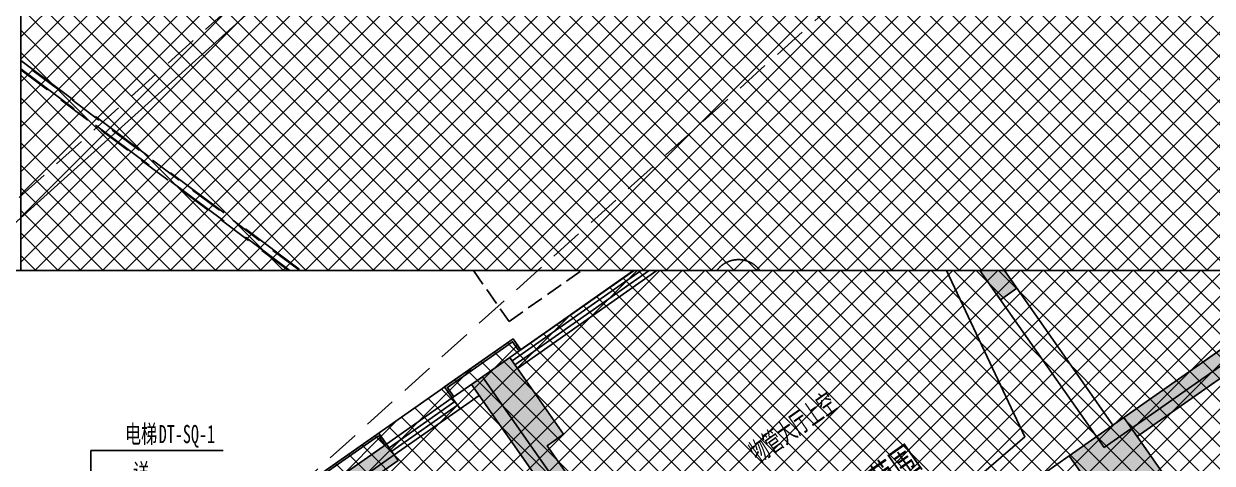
# Model space of a CAD drawing. Header units: millimetres. Extents: x 12325263 to 13848842, y -1463133 to 573208.
# Drawn here: x 12504288 to 12522048, y -618989 to -612421 of the extents above; entities that cross this region are included whole.
import ezdxf
from ezdxf.xclip import XClip

# ---------------------------------------------------------------- set-up
doc = ezdxf.new("R2010")
doc.units = ezdxf.units.MM
doc.header["$LTSCALE"] = 1000
doc.header["$XCLIPFRAME"] = 0
for name, pattern in [('11# 首层平面图(售)$0$$0$DASH', [0.35, 0.25, -0.1]), ('11#楼二层平面图(售)$0$ACAD_ISO02W100', [15, 12, -3]), ('ACAD_ISO02W100', [15, 12, -3]), ('BZX415$0$5、6#楼首层平面图$0$DASH', [0.35, 0.25, -0.1]), ('DASHED2', [0.375, 0.25, -0.125])]:
    doc.linetypes.add(name, pattern=pattern)
for name, color, linetype in [('11#楼二层平面图(售)$0$投影线', 6, '11#楼二层平面图(售)$0$ACAD_ISO02W100'), ('20210909 佛山秀台首层拼合$0$首二层+地下室_04(1)$0$2F$0$A-ANNO-TEXT', 7, 'Continuous'), ('A-ANNO-IDEN', 2, 'Continuous'), ('A-ANNO-TEXT', 7, 'Continuous'), ('A-WALL-PATT', 8, 'Continuous'), ('BZX415$0$56号楼首层墙柱$0$0q-柱0', 4, 'Continuous'), ('BZX415$0$56号楼首层墙柱$0$0q-柱填充', 8, 'Continuous'), ('BZX415$0$5、6#楼首层平面图$0$5、6#楼首层平面图$0$L-石材', 160, 'Continuous'), ('BZX415$0$5、6#楼首层平面图$0$STAIR', 2, 'Continuous'), ('BZX415$0$5、6#楼首层平面图$0$WALL', 4, 'Continuous'), ('BZX415$0$5、6#楼首层平面图$0$WINDOW', 2, 'Continuous'), ('BZX415$0$5、6#楼首层平面图$0$二层连廊轮廓$0$0000-二层连廊', 150, 'Continuous'), ('BZX415$0$5、6#楼首层平面图$0$首二层+地下室_04(1)$0$5#1$0$5、6#楼首层平面图$0$DIM_SYMB', 3, 'Continuous'), ('CURTWALL', 2, 'Continuous'), ('PUB_HATCH', 8, 'Continuous'), ('s-首层组合pm$0$13-J-地下室柱$0$G-RCZ-CONLine', 4, 'Continuous'), ('s-首层组合pm$0$hs$0$首二层+地下室_04(1)$0$0F$0$12#楼首层平面图$0$CURTWALL', 2, 'Continuous'), ('WALL', 5, 'Continuous'), ('投影线', 6, 'ACAD_ISO02W100'), ('首二层+地下室_04(1)$0$1#1F$0$1#楼首层平面图$0$1#楼首层平面图$0$CURTWALL', 2, 'Continuous')]:
    doc.layers.add(name, color=color, linetype=linetype)
doc.layers.add('20230727修改', color=6, linetype='Continuous', plot=False)
doc.styles.add('20210909 佛山秀台首层拼合$0$首二层+地下室_04(1)$0$2F$0$TITXV', font='', dxfattribs={"width": 0.7})
doc.styles.add('BZX415$0$5、6#楼首层平面图$0$首二层+地下室_04(1)$0$5#1$0$5、6#楼首层平面图$0$_TCH_DIM', font='SIMPLEX', dxfattribs={"bigfont": 'GBCBIG'})
doc.styles.add('宋体', font='', dxfattribs={"width": 0.65})
doc.styles.get('20210909 佛山秀台首层拼合$0$首二层+地下室_04(1)$0$2F$0$TITXV').set_extended_font_data('SimSun')
doc.styles.get('宋体').set_extended_font_data('SimSun')

# ---------------------------------------------------------------- blocks, each defined once
blk = doc.blocks.new('A$C3A5F05FE')
at = {"color": 8, "linetype": '11# 首层平面图(售)$0$$0$DASH', "ltscale": 4}
for points in [[(70393.1, 58615), (76020.5, 52989.9), (92642.8, 44567.6), (99048.4, 46264.6)], [(70322.4, 58544.3), (75961.1, 52907.9), (92631.5, 44461.2), (99091.3, 46172.5)]]:
    blk.add_lwpolyline(points, dxfattribs=at)
at = {"layer": 's-首层组合pm$0$13-J-地下室柱$0$G-RCZ-CONLine', "color": 252}
blk.add_circle((88034, 51081.7), 400, dxfattribs=at)
blk = doc.blocks.new('asdfadgf')
at = {"layer": '投影线', "linetype": 'DASHED2', "ltscale": 2}
for points in [[(23530, -12835), (16614, -13424), (1701, -2251), (-3241, 4796)], [(23530, -12936), (16584, -13527), (1628, -2322), (-3323, 4738)]]:
    blk.add_lwpolyline(points, dxfattribs=at)
blk = doc.blocks.new('asdfaggagBZX415$0$56号楼首层墙柱')
at = {"layer": 'BZX415$0$56号楼首层墙柱$0$0q-柱填充'}
h = blk.add_hatch(color=256, dxfattribs=at)
h.dxf.hatch_style = 1
h.paths.add_polyline_path([(-1800, 1800), (-1800, 1200), (-2400, 1200), (-2400, 700), (-1800, 700), (-1800, -2500), (-1500, -2500), (-1500, 1800)])
h = blk.add_hatch(color=256, dxfattribs=at)
h.dxf.hatch_style = 1
h.paths.add_polyline_path([(-10550, 1000), (-14950, 1000), (-14950, 300), (-14150, 300), (-14150, 700), (-10550, 700)])
h = blk.add_hatch(color=256, dxfattribs=at)
h.dxf.hatch_style = 1
h.paths.add_polyline_path([(-9000, 1000), (-9000, -2700), (-8600, -2700), (-8600, -400), (-8300, -400), (-8300, 1000)])
h = blk.add_hatch(color=256, dxfattribs=at)
h.dxf.hatch_style = 1
h.paths.add_polyline_path([(-2300, -6300), (-2300, -5000), (9050, -5000), (9050, -4550), (9550, -4550), (9550, -5000), (11350, -5000), (11350, -5350), (2250, -5350), (2250, -6000), (1550, -6000), (1550, -5350), (-1300, -5350), (-1300, -6300)])
at = {"layer": 'BZX415$0$56号楼首层墙柱$0$0q-柱0'}
for points in [[(-1800, 1800), (-1800, 1200), (-2400, 1200), (-2400, 700), (-1800, 700), (-1800, -2500), (-1500, -2500), (-1500, 1800)], [(-10550, 1000), (-14950, 1000), (-14950, 300), (-14150, 300), (-14150, 700), (-10550, 700)], [(-9000, 1000), (-9000, -2700), (-8600, -2700), (-8600, -400), (-8300, -400), (-8300, 1000)], [(-2300, -6300), (-2300, -5000), (9050, -5000), (9050, -4550), (9550, -4550), (9550, -5000), (11350, -5000), (11350, -5350), (2250, -5350), (2250, -6000), (1550, -6000), (1550, -5350), (-1300, -5350), (-1300, -6300)]]:
    blk.add_lwpolyline(points, close=True, dxfattribs=at)
blk = doc.blocks.new('asdfaggagBZX415$0$5、6#楼首层平面图$0$56$0$6#楼标准层平面$0$$TCHSYS$WIN2D')
for p, q in [((-0.5, 0.5), (0.5, 0.5)), ((-0.5, 0.5), (-0.5, -0.5)), ((0.5, 0.5), (0.5, -0.5)), ((0.5, 0.167), (-0.5, 0.167)), ((0.5, -0.167), (-0.5, -0.167)), ((-0.5, -0.5), (0.5, -0.5))]:
    blk.add_line(p, q)
blk = doc.blocks.new('asdfaggagghrth')
at = {"layer": '11#楼二层平面图(售)$0$投影线'}
blk.add_lwpolyline([(-1300, -5350), (-1300, -5000)], dxfattribs=at)
at = {"layer": 'BZX415$0$5、6#楼首层平面图$0$5、6#楼首层平面图$0$L-石材', "ltscale": 0.5}
for p, q in [((-8100, 1200), (-9350, 1200)), ((-9350, 1200), (-9350, 1000)), ((-8100, 1000), (-8100, 1200))]:
    blk.add_line(p, q, dxfattribs=at)
for points in [[(-10550, 1000), (-10550, 1200), (-14950, 1200), (-14950, 1000)], [(-10580, 1000), (-10580, 1170), (-14920, 1170), (-14920, 1000)], [(-8130, 1000), (-8130, 1170), (-9320, 1170), (-9320, 1000)]]:
    blk.add_lwpolyline(points, dxfattribs=at)
at = {"layer": 'BZX415$0$5、6#楼首层平面图$0$STAIR'}
blk.add_line((-8100, 1000), (-2600, 1000), dxfattribs=at)
at = {"layer": 'BZX415$0$5、6#楼首层平面图$0$WALL'}
for p, q in [((-10550, 1000), (-14950, 1000)), ((-10550, 800), (-10550, 1000)), ((-8800, 1000), (-9350, 1000)), ((-9350, 1000), (-9350, 800)), ((-8800, 1000), (-8800, -2600)), ((-14750, 800), (-10550, 800)), ((-9350, 800), (-9000, 800)), ((-9000, 800), (-9000, -2500)), ((-1800, 100), (-1800, -5200)), ((-1500, 0), (-1500, -5000)), ((-1500, -5000), (1950, -5000)), ((-1800, -5200), (1850, -5200))]:
    blk.add_line(p, q, dxfattribs=at)
at = {"layer": 'BZX415$0$5、6#楼首层平面图$0$二层连廊轮廓$0$0000-二层连廊', "color": 8, "linetype": 'BZX415$0$5、6#楼首层平面图$0$DASH'}
blk.add_lwpolyline([(6596, 3870), (6595, 12050), (-624, 12050, 0.20282), (-2462, 11395), (-7237, 6620, 0.198908), (-7999, 4781), (-7999, 1450), (-2550, 1450), (-2550, 4400), (6596, 4400)], format="xyb", dxfattribs=at)
at = {"layer": 'BZX415$0$5、6#楼首层平面图$0$首二层+地下室_04(1)$0$5#1$0$5、6#楼首层平面图$0$DIM_SYMB', "color": 7}
blk.add_lwpolyline([(-8800, -5000), (-2675, -4387), (-1800, 700)], dxfattribs=at)
at = {"layer": 'CURTWALL', "linetype": 'ByBlock'}
for p, q in [((-8300, 1004), (-2400, 1005)), ((-8300, 1004), (-8300, 804)), ((-8300, 938), (-2400, 939)), ((-8300, 871), (-2400, 872)), ((-8300, 804), (-2400, 805))]:
    blk.add_line(p, q, dxfattribs=at)
at = {"layer": 'WALL', "linetype": 'ByBlock'}
for p, q in [((-8400, -5000), (-2300, -5000)), ((-2300, -5000), (-2300, -5200))]:
    blk.add_line(p, q, dxfattribs=at)
at = {"layer": 'BZX415$0$56号楼首层墙柱$0$0q-柱填充'}
blk.add_blockref('asdfaggagBZX415$0$56号楼首层墙柱', (0, 0), dxfattribs=at)
at = {"layer": 'BZX415$0$5、6#楼首层平面图$0$WINDOW', "xscale": 1200, "yscale": 200, "zscale": -1200, "rotation": 180.0000000091835}
blk.add_blockref('asdfaggagBZX415$0$5、6#楼首层平面图$0$56$0$6#楼标准层平面$0$$TCHSYS$WIN2D', (-9950, 900), dxfattribs=at)
at = {"layer": '20210909 佛山秀台首层拼合$0$首二层+地下室_04(1)$0$2F$0$A-ANNO-TEXT', "style": '20210909 佛山秀台首层拼合$0$首二层+地下室_04(1)$0$2F$0$TITXV', "width": 0.7}
blk.add_text('填充区域非本次报建范围', height=396.52, rotation=0.0101, dxfattribs=at).set_placement((-8338, -3864))
at = {"layer": 'BZX415$0$5、6#楼首层平面图$0$首二层+地下室_04(1)$0$5#1$0$5、6#楼首层平面图$0$DIM_SYMB', "color": 7, "style": 'BZX415$0$5、6#楼首层平面图$0$首二层+地下室_04(1)$0$5#1$0$5、6#楼首层平面图$0$_TCH_DIM'}
blk.add_text('物管大厅上空', height=337.6, rotation=0.0001, dxfattribs=at).set_placement((-6163, -2459))

msp = doc.modelspace()

# ---------------------------------------------------------------- hatches: boundary and pattern name
at = {"layer": 'A-WALL-PATT'}
h = msp.add_hatch(dxfattribs=at)
h.set_pattern_fill('ANSI37', color=252, scale=150)
h.set_pattern_definition([(45, (-400000, 0), (-168.3798023, 168.3798023), []), (135, (-400000, 0), (-168.3798023, -168.3798023), [])])
edge = h.paths.add_edge_path()
edge.add_line((12617170, -539458), (12627664.7, -539458))
edge.add_line((12627664.7, -539458), (12617498.2, -546587.6))
edge.add_line((12617498.2, -546587.6), (12598406.6, -559976.1))
edge.add_line((12598406.6, -559976.1), (12585091.3, -540989.1))
edge.add_line((12585091.3, -540989.1), (12584144.7, -541197.3))
edge.add_line((12584144.7, -541197.3), (12583864.1, -542803.9))
edge.add_arc((12578880.4, -541928.7), 5060, 269.14738, 350.03971, ccw=False)
edge.add_arc((12578698.9, -554127.5), 7140.2, 89.14809, 125.03345)
edge.add_line((12574600, -548281), (12560037.5, -558490.6))
edge.add_line((12560037.5, -558490.6), (12559927.1, -558471.2))
edge.add_line((12559927.1, -558471.2), (12559927.1, -564050))
edge.add_line((12559927.1, -564050), (12558858.8, -564810))
edge.add_line((12558858.8, -564810), (12559927.1, -566333.2))
edge.add_line((12559927.1, -566333.2), (12559927.6, -588159))
edge.add_line((12559927.6, -588159), (12558263.3, -589586.8))
edge.add_line((12558263.3, -589586.8), (12557796.8, -589586.8))
edge.add_line((12557796.8, -589586.8), (12557796.8, -598151.2))
edge.add_line((12557796.8, -598151.2), (12560482.1, -600836.4))
edge.add_arc((12552451.5, -592361.2), 11675.6, 270.02561, 313.45682, ccw=False)
edge.add_line((12552456.7, -604036.8), (12551424.9, -604036.8))
edge.add_arc((12551424.9, -607536.8), 3500, 90, 186.80534)
edge.add_line((12547949.6, -607951.5), (12549871.4, -624055.3))
edge.add_line((12549871.4, -624055.3), (12550966.8, -633201.5))
edge.add_line((12550966.8, -633201.5), (12550966.8, -643886.8))
edge.add_line((12550966.8, -643886.8), (12550966.8, -653386.8))
edge.add_line((12550966.8, -653386.8), (12614072.2, -653386.8))
edge.add_line((12614072.2, -653386.8), (12616970.5, -653386.8))
edge.add_arc((12639113.3, -663769.1), 24455.9, 154.87893, 159.83059)
edge.add_arc((12619069.5, -656056.1), 3000, 166.12633, 249.14639)
edge.add_arc((12632240.8, -621479.9), 40000, 249.14639, 262.18067)
edge.add_line((12626798.8, -661108), (12526241.6, -661108))
edge.add_line((12526241.6, -661108), (12526241.6, -616108))
edge.add_line((12526241.6, -616108), (12504241.6, -616108))
edge.add_line((12504241.6, -616108), (12504241.6, -539458))
edge.add_line((12504241.6, -539458), (12586460, -539458))
edge.add_line((12586460, -539458), (12617170, -539458))

# ---------------------------------------------------------------- linework, layer by layer
at = {"layer": 'PUB_HATCH'}
msp.add_lwpolyline([(12557796.8, -589586.8), (12557796.8, -598151.2), (12560482.1, -600836.4, -0.1918059), (12552456.7, -604036.8), (12551424.9, -604036.8, 0.4494458), (12547949.6, -607951.5), (12549871.4, -624055.3), (12550966.8, -633201.5), (12550966.8, -643886.8), (12550966.8, -653386.8), (12614072.2, -653386.8), (12616970.5, -653386.8, 0.021609), (12616157, -655336.8, 0.3789662), (12618001.6, -658859.6, 0.0569342), (12626798.8, -661108), (12526241.6, -661108), (12526241.6, -616108), (12504241.6, -616108), (12504241.6, -539458)], format="xyb", dxfattribs=at)

# ---------------------------------------------------------------- next in the draw order: block references
at = {"layer": 's-首层组合pm$0$hs$0$首二层+地下室_04(1)$0$0F$0$12#楼首层平面图$0$CURTWALL'}
ref = msp.add_blockref('A$C3A5F05FE', (12419426.3, -651432.9), dxfattribs=dict(at, rotation=350.0412449425006))
XClip(ref).set_block_clipping_path([(195513.2503203545, 148017.0485826777), (64172.5014155116, 124955.6050650277), (77428.2917839233, 49460.5289228798), (99096.806788845, 53265.1915204667), (106879.0711930003, 8943.2290103992), (216551.3050909508, 28200.0099301159)])

# ---------------------------------------------------------------- next in the draw order: hatches: boundary and pattern name
at = {"layer": 'A-WALL-PATT'}
h = msp.add_hatch(dxfattribs=at)
h.set_pattern_fill('ANSI37', color=252, scale=150)
h.set_pattern_definition([(45, (2000, 0), (-168.3798023, 168.3798023), []), (135, (2000, 0), (-168.3798023, -168.3798023), [])])
h.paths.add_polyline_path([(12513409.1, -616108), (12511713.1, -617291.6), (12511600.9, -617131.4), (12505991.9, -621063.6), (12513563.4, -631864), (12524207.2, -624400.1), (12524455.8, -624667.5), (12526241.6, -623415.7), (12526241.6, -616108)])

# ---------------------------------------------------------------- next in the draw order: linework, layer by layer
msp.add_lwpolyline([(12474241.6, -616108), (12474241.6, -661108), (12526241.6, -661108), (12526241.6, -616108)], close=True)
at = {"layer": '20230727修改'}
msp.add_lwpolyline([(12578267.3, -548573.5), (12495520.1, -623186.7), (12447801, -216314.2)], dxfattribs=at)
at = {"layer": 'A-ANNO-IDEN'}
for p, q in [((12505291.8, -623212.6), (12505291.8, -618796.6)), ((12505291.8, -618796.6), (12507266.8, -618796.6))]:
    msp.add_line(p, q, dxfattribs=at)
at = {"layer": 'A-WALL-PATT', "color": 252}
msp.add_lwpolyline([(12513409.1, -616108), (12511713.1, -617291.6), (12511600.9, -617131.4), (12505991.9, -621063.6), (12513563.4, -631864), (12524207.2, -624400.1), (12524455.8, -624667.5), (12526241.6, -623415.7), (12526241.6, -616108)], close=True, dxfattribs=at)
at = {"layer": '投影线', "linetype": 'DASHED2', "ltscale": 2}
for p, q in [((12588883.3, -546744.6), (12506028.4, -621466.3)), ((12481941.6, -635108), (12564796.8, -560386.8))]:
    msp.add_line(p, q, dxfattribs=at)

# ---------------------------------------------------------------- next in the draw order: block references
ref = msp.add_blockref('asdfadgf', (12501769.6, -610155))
XClip(ref).set_block_clipping_path([(135821.9674536306, 70697.0570140225), (2471.9674536195, 70697.0570140225), (2471.9674536195, -5952.9429859775), (24471.9674536195, -5952.9429859775), (24471.9674536195, -50952.9429859775), (135821.9674516302, -50952.942985978)])
at = {"layer": '首二层+地下室_04(1)$0$1#1F$0$1#楼首层平面图$0$1#楼首层平面图$0$CURTWALL', "linetype": 'ByBlock'}
ref = msp.add_blockref('asdfaggagghrth', (12518922.2, -613464.3), dxfattribs=dict(at, rotation=35.03220978199124))
XClip(ref).set_block_clipping_path([(-63935.0757833719, -13363.7101751454), (-21355.9396464862, -43213.6287716348), (4475.7184114903, -6366.3026545895), (-38103.4177253954, 23483.6159418998)])

# ---------------------------------------------------------------- next in the draw order: texts
at = {"layer": 'A-ANNO-TEXT', "style": '宋体', "width": 0.65}
for s, p in [('电梯', (12505799.2, -618688.6)), ('DT-SQ-1', (12506304.7, -618688.6)), ('详', (12505918.7, -619264.6))]:
    msp.add_text(s, height=271.9, dxfattribs=at).set_placement(p)

doc.saveas('drawing.dxf')
